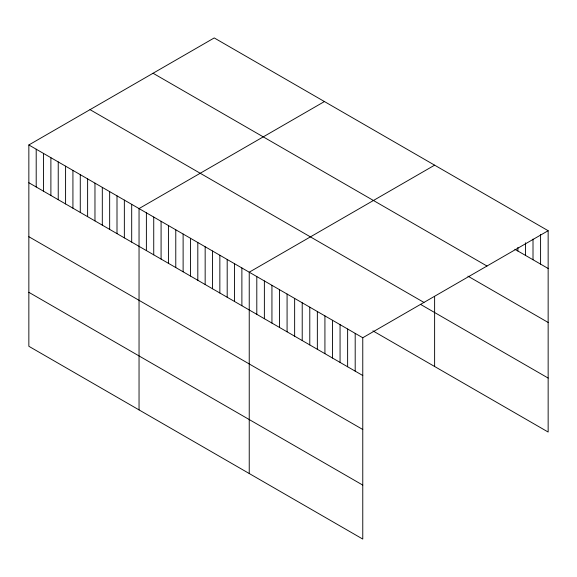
<?xml version="1.0" encoding="UTF-8"?>
<svg xmlns="http://www.w3.org/2000/svg" width="577" height="577" viewBox="0 0 577 577"><rect width="100%" height="100%" fill="white"/><g stroke="black" fill="none" stroke-linecap="round" stroke-linejoin="round"><path stroke-width="0.87" d="M548.15 230.713L362.767 337.747L362.767 539.069L28.85 346.287L28.85 144.964L214.233 37.931L548.15 230.713L548.15 432.036L372.908 330.866M324.425 101.552L139.043 208.578L139.043 409.901M434.618 165.166L249.235 272.2L249.235 473.522M514.85 249.264L548.15 268.485M153.056 73.25L486.974 266.033M467.918 276.138L548.15 322.464M90.026 109.644L423.944 302.427M420.662 304.461L548.15 378.065M28.85 144.964L362.767 337.747M28.85 182.736L362.767 375.519M28.85 236.707L362.767 429.49M28.85 292.315L362.767 485.098M540.584 234.442L540.584 264.122M533.011 239.066L533.011 259.751M525.445 242.787L525.445 255.38M517.872 247.41L517.872 251.009M434.618 296.636L434.618 366.489M355.194 333.376L355.194 371.148M347.628 329.005L347.628 366.777M340.062 324.635L340.062 362.414M332.489 320.264L332.489 358.043M324.923 315.9L324.923 353.672M317.35 311.53L317.35 349.301M309.784 307.159L309.784 344.931M302.218 302.788L302.218 340.56M294.645 298.417L294.645 336.189M287.079 294.046L287.079 331.825M279.506 289.676L279.506 327.455M271.94 285.305L271.94 323.084M264.374 280.941L264.374 318.713M256.801 276.571L256.801 314.342M241.886 267.959L241.886 305.731M234.543 263.718L234.543 301.49M227.194 259.477L227.194 297.249M219.851 255.236L219.851 293.008M212.502 250.995L212.502 288.767M205.16 246.754L205.16 284.526M197.81 242.513L197.81 280.285M190.468 238.272L190.468 276.044M183.118 234.031L183.118 271.803M175.776 229.783L175.776 267.562M168.426 225.542L168.426 263.321M161.084 221.301L161.084 259.08M153.734 217.06L153.734 254.839M146.385 212.819L146.385 250.598M131.693 204.337L131.693 242.116M124.351 200.096L124.351 237.875M117.001 195.855L117.001 233.627M109.659 191.614L109.659 229.386M102.309 187.374L102.309 225.145M94.967 183.133L94.967 220.904M87.617 178.892L87.617 216.663M80.275 174.651L80.275 212.423M72.926 170.41L72.926 208.182M65.583 166.169L65.583 203.941M58.234 161.928L58.234 199.7M50.891 157.687L50.891 195.459M43.542 153.446L43.542 191.218M36.2 149.205L36.2 186.977"/></g></svg>
